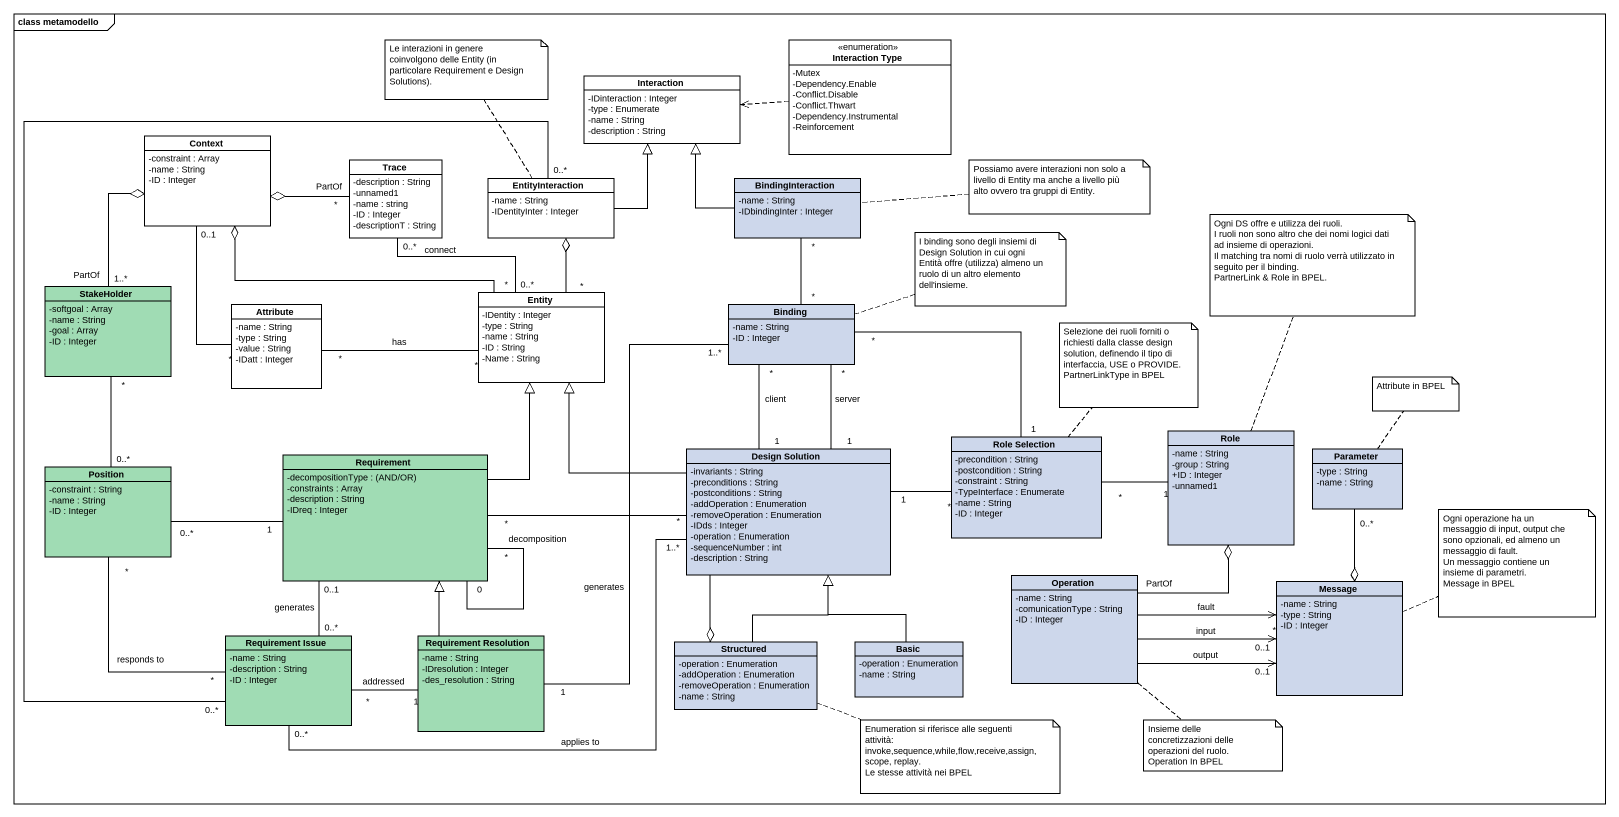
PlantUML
@startuml
mainframe class metamodello
hide circle
hide empty members
skinparam classAttributeIconSize 0
enum "Interaction Type" as Interaction_Type {
  -Mutex
  -Dependency.Enable
  -Conflict.Disable
  -Conflict.Thwart
  -Dependency.Instrumental
  -Reinforcement
}
class Interaction {
  -IDinteraction : Integer
  -type : Enumerate
  -name : String
  -description : String
}
class Context {
  -constraint : Array
  -name : String
  -ID : Integer
}
class Trace {
  -description : String
  -unnamed1
  -name : string
  -ID : Integer
  -descriptionT : String
}
class EntityInteraction {
  -name : String
  -IDentityInter : Integer
}
class BindingInteraction #CDD7EB {
  -name : String
  -IDbindingInter : Integer
}
class StakeHolder #A0DCB4 {
  -softgoal : Array
  -name : String
  -goal : Array
  -ID : Integer
}
class Attribute {
  -name : String
  -type : String
  -value : String
  -IDatt : Integer
}
class "Entity" as Entity_ {
  -IDentity : Integer
  -type : String
  -name : String
  -ID : String
  -Name : String
}
class Binding #CDD7EB {
  -name : String
  -ID : Integer
}
class "Role Selection" as Role_Selection #CDD7EB {
  -precondition : String
  -postcondition : String
  -constraint : String
  -TypeInterface : Enumerate
  -name : String
  -ID : Integer
}
class Role #CDD7EB {
  -name : String
  -group : String
  +ID : Integer
  -unnamed1
}
class Position #A0DCB4 {
  -constraint : String
  -name : String
  -ID : Integer
}
class Requirement #A0DCB4 {
  {field} -decompositionType : (AND/OR)
  -constraints : Array
  -description : String
  -IDreq : Integer
}
class "Design Solution" as Design_Solution #CDD7EB {
  -invariants : String
  -preconditions : String
  -postconditions : String
  -addOperation : Enumeration
  -removeOperation : Enumeration
  -IDds : Integer
  -operation : Enumeration
  -sequenceNumber : int
  -description : String
}
class Parameter #CDD7EB {
  -type : String
  -name : String
}
class Operation #CDD7EB {
  -name : String
  -comunicationType : String
  -ID : Integer
}
class Message #CDD7EB {
  -name : String
  -type : String
  -ID : Integer
}
class "Requirement Issue" as Requirement_Issue #A0DCB4 {
  -name : String
  -description : String
  -ID : Integer
}
class "Requirement Resolution" as Requirement_Resolution #A0DCB4 {
  -name : String
  -IDresolution : Integer
  -des_resolution : String
}
class Structured #CDD7EB {
  -operation : Enumeration
  -addOperation : Enumeration
  -removeOperation : Enumeration
  -name : String
}
class Basic #CDD7EB {
  -operation : Enumeration
  -name : String
}
Interaction_Type .left.> Interaction
Context o-right- "*" Trace : PartOf
Context o-- "1..*" StakeHolder : PartOf
Context "0..1" -- "*" Attribute
Context o-right- "*" Entity_
Trace "0..*" -- "0..*" Entity_ : connect
EntityInteraction -up-|> Interaction
EntityInteraction o-- "*" Entity_
BindingInteraction -up-|> Interaction
BindingInteraction "*" -- "*" Binding
StakeHolder "*" -- "0..*" Position
Attribute "*" -right- "*" Entity_ : has
Binding "*" -- "1" Role_Selection
Binding "*" -- "1" Design_Solution : client
Binding "*" -- "1" Design_Solution : server
Role "1" -left- "*" Role_Selection
Role o-- Operation : PartOf
Position "0..*" -right- "1" Requirement
Position "*" -- "*" Requirement_Issue : responds to
Requirement -up-|> Entity_
Requirement "0" -- "*" Requirement : decomposition
Requirement "*" -right- "*" Design_Solution
Design_Solution -up-|> Entity_
Design_Solution "1" -right- "*" Role_Selection
Operation -right-> "0..1" Message : output
Operation -right-> "*" Message : fault
Operation -right-> "0..1" Message : input
Message o-up- "0..*" Parameter
Requirement_Issue "0..*" -up- "0..*" EntityInteraction
Requirement_Issue "0..*" -up- "0..1" Requirement : generates
Requirement_Issue "0..*" -right- "1..*" Design_Solution : applies to
Requirement_Issue "*" -right- "1" Requirement_Resolution : addressed
Requirement_Resolution "1" -up- "1..*" Binding : generates
Requirement_Resolution -up-|> Requirement
Structured o-up- Design_Solution
Structured -up-|> Design_Solution
Basic -up-|> Design_Solution
note top of EntityInteraction : Le interazioni in genere coinvolgono delle Entity (in particolare Requirement e Design Solutions).
note right of BindingInteraction : Possiamo avere interazioni non solo a livello di Entity ma anche a livello più alto ovvero tra gruppi di Entity.
note right of Binding : I binding sono degli insiemi di Design Solution in cui ogni Entità offre (utilizza) almeno un ruolo di un altro elemento dell'insieme.
note top of Role
  Ogni DS offre e utilizza dei ruoli.
  I ruoli non sono altro che dei nomi logici dati ad insieme di operazioni.
  Il matching tra nomi di ruolo verrà utilizzato in seguito per il binding.
  PartnerLink & Role in BPEL.
end note
note top of Role_Selection
  Selezione dei ruoli forniti o richiesti dalla classe design solution, definendo il tipo di interfaccia, USE o PROVIDE.
  PartnerLinkType in BPEL
end note
note top of Parameter : Attribute in BPEL
note right of Message
  Ogni operazione ha un messaggio di input, output che sono opzionali, ed almeno un messaggio di fault.
  Un messaggio contiene un insieme di parametri.
  Message in BPEL
end note
note right of Structured
  Enumeration si riferisce alle seguenti attività: invoke,sequence,while,flow,receive,assign, scope, replay.
  Le stesse attività nei BPEL
end note
note bottom of Operation
  Insieme delle concretizzazioni delle operazioni del ruolo.
  Operation In BPEL
end note
@enduml
